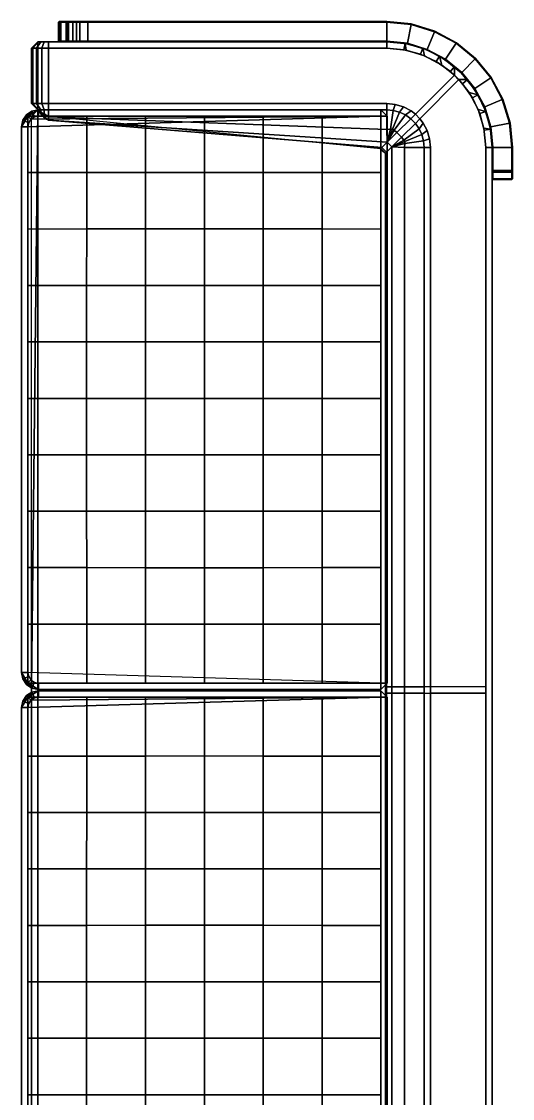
# Model space of a CAD drawing. Header units: inches. Extents: x 11 to 371, y 57 to 381.
# Drawn here: x 341.7 to 370.7, y 105 to 168.5 of the extents above; entities that cross this region are included whole.
import ezdxf

# ---------------------------------------------------------------- set-up
doc = ezdxf.new("R2010")
doc.units = ezdxf.units.IN
doc.header["$MEASUREMENT"] = 0
doc.layers.add('Seat-Cushion', color=96, linetype='Continuous')
doc.layers.add('Seat-Frame', color=254, linetype='Continuous')

# ---------------------------------------------------------------- blocks, each defined once
blk = doc.blocks.new('SLMS-FD03-3D-3')
at = {"layer": 'Seat-Cushion'}
for points, invisible_edges in [([(-9.065, 37.491, 4.414), (-9.065, -37.491, 4.414), (-9.989, -37.061, 4.414), (-9.989, 37.061, 4.414)], 5), ([(-8.081, 37.755, 4.414), (-8.081, -37.755, 4.414), (-9.065, -37.491, 4.414), (-9.065, 37.491, 4.414)], 5), ([(-7.066, 37.844, 4.414), (-7.066, -37.844, 4.414), (-8.081, -37.755, 4.414), (-8.081, 37.755, 4.414)], 5), ([(13.532, 37.844, 4.414), (13.532, -37.844, 4.414), (-7.066, -37.844, 4.414), (-7.066, 37.844, 4.414)], 4), ([(-9.989, 37.061, 4.414), (-9.989, -37.061, 4.414), (-10.823, -36.476, 4.414), (-10.823, 36.476, 4.414)], 5), ([(-10.823, 36.476, 4.414), (-10.823, -36.476, 4.414), (-11.544, -35.756, 4.414), (-11.544, 35.756, 4.414)], 5), ([(-11.544, 35.756, 4.414), (-11.544, -35.756, 4.414), (-12.128, -34.921, 4.414), (-12.128, 34.921, 4.414)], 5), ([(-12.128, 34.921, 4.414), (-12.128, -34.921, 4.414), (-12.559, -33.998, 4.414), (-12.559, 33.998, 4.414)], 5), ([(-12.559, 33.998, 4.414), (-12.559, -33.998, 4.414), (-12.822, -33.013, 4.414), (-12.822, 33.013, 4.414)], 5), ([(-12.911, 0.187, 27.511), (-9.648, 0.187, 27.511), (-9.648, 31.999, 27.511), (-12.911, 31.998, 27.511)], 4), ([(-12.911, -31.998, 27.511), (-9.648, -31.999, 27.511), (-9.648, -0.188, 27.511), (-12.911, -0.188, 27.511)], 5), ([(-12.911, -31.998, 27.511), (-12.799, -33.139, 27.511), (-9.598, -32.503, 27.511), (-9.648, -31.999, 27.511)], 10), ([(-12.799, -33.139, 27.511), (-12.466, -34.235, 27.511), (-9.45, -32.988, 27.511), (-9.598, -32.503, 27.511)], 10), ([(-12.466, -34.235, 27.511), (-11.926, -35.246, 27.511), (-9.212, -33.434, 27.511), (-9.45, -32.988, 27.511)], 10), ([(-11.926, -35.246, 27.511), (-11.332, -35.999, 27.511), (-9.024, -33.694, 27.511), (-9.212, -33.434, 27.511)], 8), ([(-11.067, -36.264, 27.511), (-10.313, -36.859, 27.511), (-8.502, -34.149, 27.511), (-8.759, -33.959, 27.511)], 2), ([(-10.313, -36.859, 27.511), (-9.303, -37.399, 27.511), (-8.056, -34.39, 27.511), (-8.502, -34.149, 27.511)], 10), ([(-9.303, -37.399, 27.511), (-8.206, -37.731, 27.511), (-7.573, -34.54, 27.511), (-8.056, -34.39, 27.511)], 10), ([(-8.206, -37.731, 27.511), (-7.066, -37.844, 27.511), (-7.069, -34.594, 27.511), (-7.573, -34.54, 27.511)], 10), ([(12.907, -37.844, 27.511), (12.907, -34.594, 27.511), (-7.069, -34.594, 27.511), (-7.066, -37.844, 27.511)], 4), ([(1.345, -38.219, 4.789), (13.532, -38.219, 4.789), (12.907, -38.219, 27.136), (1.345, -38.219, 27.136)], 2), ([(13.349, -38.219, 26.953), (13.146, -38.219, 27.089), (12.907, -38.219, 27.136), (13.532, -38.219, 4.789)], 12), ([(13.532, -38.219, 4.789), (13.532, -38.219, 26.511), (13.484, -38.219, 26.751), (13.349, -38.219, 26.953)], 8)]:
    blk.add_3dface(points, dxfattribs=dict(at, invisible_edges=invisible_edges))
for points in [[(-7.097, 0.412, 15.155), (-7.097, 33.844, 15.155), (-7.097, 33.844, 9.405), (-7.097, 0.412, 9.405)], [(14.115, 1.037, 9.03), (-6.722, 0.412, 9.03), (-6.722, 33.844, 9.03), (14.115, 33.219, 9.03)], [(13.907, 33.844, 4.789), (13.907, -33.844, 4.789), (13.532, -33.844, 4.414), (13.532, 33.844, 4.414)], [(13.907, 0.188, 9.03), (13.907, 0.188, 4.789), (13.907, 33.844, 4.789), (13.907, 33.844, 9.03)], [(-13.286, 22.788, 4.789), (-13.286, 22.413, 4.789), (-13.286, 22.413, 27.136), (-13.286, 22.788, 27.136)], [(-13.286, 22.413, 27.136), (-13.286, 22.413, 4.789), (-13.286, -22.788, 4.789), (-13.286, -22.788, 27.136)], [(-6.722, 0.412, 9.03), (14.115, 1.037, 9.03), (14.068, 0.798, 9.03), (13.932, 0.595, 9.03)], [(-7.097, 0.412, 9.405), (-6.722, 0.037, 9.405), (-6.722, 0.037, 15.155), (-7.097, 0.412, 15.155)], [(-6.722, 0.037, 15.155), (-7.097, 0.412, 15.155), (-7.097, 0.412, 9.405), (-6.722, 0.037, 9.405)], [(13.932, 0.595, 9.03), (13.729, 0.46, 9.03), (13.49, 0.412, 9.03), (-6.722, 0.412, 9.03)], [(13.907, -0.187, 4.789), (13.907, 0.188, 4.789), (13.907, 0.188, 9.03), (13.907, -0.187, 9.03)], [(-7.097, -0.412, 15.155), (-6.722, -0.037, 15.155), (-6.722, -0.037, 9.405), (-7.097, -0.412, 9.405)], [(-7.097, -0.412, 15.155), (-7.097, -0.412, 9.405), (-7.097, -33.844, 9.405), (-7.097, -33.844, 15.155)], [(14.115, -33.219, 9.03), (-6.722, -33.844, 9.03), (-6.722, -0.412, 9.03), (14.115, -1.037, 9.03)], [(13.532, -34.219, 4.789), (13.907, -0.187, 4.789), (13.907, -0.187, 9.03), (13.532, -34.219, 9.03)], [(-13.286, -22.788, 4.789), (-13.286, -23.163, 4.789), (-13.286, -23.163, 27.136), (-13.286, -22.788, 27.136)], [(-6.722, -33.844, 9.03), (14.115, -33.219, 9.03), (14.068, -33.458, 9.03), (13.932, -33.661, 9.03)], [(-8.759, -33.959, 27.511), (-9.024, -33.694, 27.511), (-11.332, -35.999, 27.511), (-11.067, -36.264, 27.511)], [(-6.722, -34.219, 15.155), (-7.097, -33.844, 15.155), (-7.097, -33.844, 9.405), (-6.722, -34.219, 9.405)], [(13.932, -33.661, 9.03), (13.729, -33.796, 9.03), (13.49, -33.844, 9.03), (-6.722, -33.844, 9.03)], [(13.532, -33.844, 4.414), (13.907, -33.844, 4.789), (13.532, -34.219, 4.789)], [(13.532, -34.219, 4.789), (13.907, -33.844, 4.789), (13.907, -33.844, 9.03), (13.532, -34.219, 9.03)], [(13.532, -33.844, 4.414), (13.532, -34.219, 4.789), (13.532, -34.594, 4.414), (13.532, -33.844, 4.414)], [(13.532, -34.219, 4.789), (13.907, -34.594, 4.789), (13.532, -34.594, 4.414)], [(13.907, -34.594, 4.789), (13.907, -37.844, 4.789), (13.532, -37.844, 4.414), (13.532, -34.594, 4.414)], [(13.532, -37.844, 4.414), (13.907, -37.844, 4.789), (13.532, -38.219, 4.789)], [(0.97, -38.219, 4.789), (1.345, -38.219, 4.789), (1.345, -38.219, 27.136), (0.97, -38.219, 27.136)]]:
    blk.add_3dface(points, dxfattribs=at)
at = {"layer": 'Seat-Frame'}
for points in [[(-14.45, -30.142, 26.023), (-14.45, -30.102, 25.983), (-14.49, -30.142, 25.983)], [(-14.49, -30.142, 25.983), (-14.45, -30.102, 25.983), (-14.45, -30.102, 0.16), (-14.49, -30.142, 0.16)], [(-14.45, -30.142, 0.12), (-14.45, -30.102, 0.08), (-14.49, -30.142, 0.08)], [(-14.45, -30.102, 0), (-14.49, -30.142, 0), (-14.49, -30.142, 0.08), (-14.45, -30.102, 0.08)], [(-14.49, -30.142, 0.16), (-14.45, -30.102, 0.16), (-14.45, -30.142, 0.12), (-14.49, -30.142, 0.16)], [(-14.49, -30.544, 0.08), (-14.45, -30.544, 0.12), (-14.45, -30.142, 0.12), (-14.49, -30.142, 0.08)], [(-14.49, -30.544, 0.08), (-14.49, -30.142, 0.08), (-14.49, -30.142, 0), (-14.49, -30.544, 0)], [(-14.45, -30.142, 0.12), (-14.45, -30.544, 0.12), (-14.49, -30.544, 0.16), (-14.49, -30.142, 0.16)], [(-14.45, -30.102, 0.16), (-14.45, -30.102, 25.983), (-13.326, -30.102, 25.983), (-13.326, -30.102, 0.16)], [(-14.45, -30.102, 25.983), (-14.45, -30.142, 26.023), (-13.326, -30.142, 26.023), (-13.326, -30.102, 25.983)], [(-13.326, -30.142, 0.12), (-13.326, -30.102, 0.08), (-14.45, -30.102, 0.08), (-14.45, -30.142, 0.12)], [(-14.45, -30.102, 0.08), (-13.326, -30.102, 0.08), (-13.326, -30.102, 0), (-14.45, -30.102, 0)], [(-14.45, -30.102, 0.16), (-13.326, -30.102, 0.16), (-13.326, -30.142, 0.12), (-14.45, -30.142, 0.12)], [(-13.286, -30.142, 25.983), (-13.326, -30.102, 25.983), (-13.326, -30.142, 26.023)], [(-13.286, -30.142, 0.16), (-13.326, -30.102, 0.16), (-13.326, -30.102, 25.983), (-13.286, -30.142, 25.983)], [(-13.326, -30.142, 0.12), (-13.286, -30.142, 0.08), (-13.326, -30.102, 0.08), (-13.326, -30.142, 0.12)], [(-13.326, -30.102, 0.08), (-13.286, -30.142, 0.08), (-13.286, -30.142, 0), (-13.326, -30.102, 0)], [(-13.326, -30.102, 0.16), (-13.286, -30.142, 0.16), (-13.326, -30.142, 0.12)], [(-13.326, -30.544, 0.12), (-13.286, -30.544, 0.08), (-13.286, -30.142, 0.08), (-13.326, -30.142, 0.12)], [(-13.286, -30.142, 0.16), (-13.286, -30.544, 0.16), (-13.326, -30.544, 0.12), (-13.326, -30.142, 0.12)], [(-13.286, -30.544, 0), (-13.286, -30.142, 0), (-13.286, -30.142, 0.08), (-13.286, -30.544, 0.08)], [(-14.45, -30.584, 25.502), (-14.49, -30.544, 25.502), (-14.49, -30.544, 0.16), (-14.45, -30.584, 0.16)], [(-14.49, -30.544, 25.502), (-14.45, -30.584, 25.502), (-14.45, -30.634, 25.542), (-14.49, -30.634, 25.582)], [(-14.49, -30.544, 0.08), (-14.45, -30.584, 0.08), (-14.45, -30.544, 0.12), (-14.49, -30.544, 0.08)], [(-14.49, -30.544, 0), (-14.45, -30.584, 0), (-14.45, -30.584, 0.08), (-14.49, -30.544, 0.08)], [(-14.45, -30.544, 0.12), (-14.45, -30.584, 0.16), (-14.49, -30.544, 0.16)], [(-14.45, -30.544, 0.12), (-14.45, -30.584, 0.08), (-13.326, -30.584, 0.08), (-13.326, -30.544, 0.12)], [(-13.326, -30.584, 0.16), (-14.45, -30.584, 0.16), (-14.45, -30.544, 0.12), (-13.326, -30.544, 0.12)], [(-14.45, -30.584, 0.16), (-13.326, -30.584, 0.16), (-13.326, -30.584, 25.502), (-14.45, -30.584, 25.502)], [(-13.326, -30.634, 25.542), (-14.45, -30.634, 25.542), (-14.45, -30.584, 25.502), (-13.326, -30.584, 25.502)], [(-14.45, -30.584, 0.08), (-14.45, -30.584, 0), (-13.326, -30.584, 0), (-13.326, -30.584, 0.08)], [(-13.326, -30.584, 0.16), (-13.286, -30.544, 0.16), (-13.286, -30.544, 25.502), (-13.326, -30.584, 25.502)], [(-13.286, -30.634, 25.582), (-13.326, -30.634, 25.542), (-13.326, -30.584, 25.502), (-13.286, -30.544, 25.502)], [(-13.326, -30.544, 0.12), (-13.326, -30.584, 0.08), (-13.286, -30.544, 0.08), (-13.326, -30.544, 0.12)], [(-13.286, -30.544, 0.08), (-13.326, -30.584, 0.08), (-13.326, -30.584, 0), (-13.286, -30.544, 0)], [(-13.286, -30.544, 0.16), (-13.326, -30.584, 0.16), (-13.326, -30.544, 0.12)], [(11.86, -38.259, 0.12), (11.86, -38.219, 0.08), (11.82, -38.259, 0.08), (11.86, -38.259, 0.12)], [(11.82, -38.259, 0.08), (11.86, -38.219, 0.08), (11.86, -38.219), (11.82, -38.259)], [(11.82, -38.259, 0.16), (11.86, -38.219, 0.16), (11.86, -38.259, 0.12)], [(11.86, -38.259, 0.12), (11.82, -38.259, 0.08), (11.82, -39.383, 0.08), (11.86, -39.383, 0.12)], [(11.82, -39.383, 0.08), (11.82, -38.259, 0.08), (11.82, -38.259), (11.82, -39.383)], [(11.82, -39.383, 0.16), (11.82, -38.259, 0.16), (11.86, -38.259, 0.12), (11.86, -39.383, 0.12)], [(12.262, -38.259, 0.12), (12.262, -38.219, 0.08), (11.86, -38.219, 0.08), (11.86, -38.259, 0.12)], [(12.262, -38.219), (11.86, -38.219), (11.86, -38.219, 0.08), (12.262, -38.219, 0.08)], [(11.86, -38.219, 0.16), (12.262, -38.219, 0.16), (12.262, -38.259, 0.12), (11.86, -38.259, 0.12)], [(12.262, -38.259, 0.12), (12.302, -38.259, 0.08), (12.262, -38.219, 0.08), (12.262, -38.259, 0.12)], [(12.262, -38.219, 0.08), (12.302, -38.259, 0.08), (12.302, -38.259), (12.262, -38.219)], [(12.262, -38.219, 0.16), (12.302, -38.259, 0.16), (12.262, -38.259, 0.12)], [(12.262, -39.383, 0.12), (12.302, -39.383, 0.08), (12.302, -38.259, 0.08), (12.262, -38.259, 0.12)], [(12.302, -38.259, 0.16), (12.302, -39.383, 0.16), (12.262, -39.383, 0.12), (12.262, -38.259, 0.12)], [(12.302, -39.383, 0.08), (12.302, -39.383), (12.302, -38.259), (12.302, -38.259, 0.08)], [(11.86, -39.383, 0.12), (11.82, -39.383, 0.08), (11.86, -39.423, 0.08)], [(11.82, -39.383), (11.86, -39.423), (11.86, -39.423, 0.08), (11.82, -39.383, 0.08)], [(11.86, -39.423, 0.16), (11.82, -39.383, 0.16), (11.86, -39.383, 0.12), (11.86, -39.423, 0.16)], [(12.262, -39.423, 0.08), (12.262, -39.383, 0.12), (11.86, -39.383, 0.12), (11.86, -39.423, 0.08)], [(11.86, -39.383, 0.12), (12.262, -39.383, 0.12), (12.262, -39.423, 0.16), (11.86, -39.423, 0.16)], [(12.262, -39.423, 0.08), (11.86, -39.423, 0.08), (11.86, -39.423), (12.262, -39.423)], [(12.262, -39.423, 0.08), (12.302, -39.383, 0.08), (12.262, -39.383, 0.12), (12.262, -39.423, 0.08)], [(12.262, -39.423), (12.302, -39.383), (12.302, -39.383, 0.08), (12.262, -39.423, 0.08)], [(12.262, -39.383, 0.12), (12.302, -39.383, 0.16), (12.262, -39.423, 0.16)]]:
    blk.add_3dface(points, dxfattribs=at)
at = {"layer": 'Seat-Cushion'}
mesh = blk.add_polymesh((32, 2), dxfattribs=at)
for k, corner in enumerate([(13.532, -38.219, 4.789), (13.907, -37.844, 4.789), (13.532, -38.219, 26.511), (13.907, -37.844, 26.511), (13.484, -38.219, 26.751), (13.831, -37.844, 26.894), (13.349, -38.219, 26.953), (13.614, -37.844, 27.219), (13.146, -38.219, 27.089), (13.29, -37.844, 27.435), (12.907, -38.219, 27.136), (12.907, -37.844, 27.511), (-7.066, -38.219, 27.136), (-7.066, -37.844, 27.511), (-8.146, -38.124, 27.136), (-8.206, -37.731, 27.511), (-9.193, -37.844, 27.136), (-9.303, -37.399, 27.511), (-10.176, -37.385, 27.136), (-10.313, -36.859, 27.511), (-11.064, -36.763, 27.136), (-11.067, -36.264, 27.511), (-11.831, -35.997, 27.136), (-11.332, -35.999, 27.511), (-12.453, -35.109, 27.136), (-11.926, -35.246, 27.511), (-12.911, -34.126, 27.136), (-12.466, -34.235, 27.511), (-13.192, -33.079, 27.136), (-12.799, -33.139, 27.511), (-13.286, -31.998, 27.136), (-12.911, -31.998, 27.511), (-13.286, 31.998, 27.136), (-12.911, 31.998, 27.511), (-13.192, 33.078, 27.136), (-12.799, 33.139, 27.511), (-12.911, 34.126, 27.136), (-12.466, 34.235, 27.511), (-12.453, 35.109, 27.136), (-11.926, 35.246, 27.511), (-11.831, 35.997, 27.136), (-11.332, 35.999, 27.511), (-11.064, 36.763, 27.136), (-11.067, 36.264, 27.511), (-10.176, 37.385, 27.136), (-10.313, 36.859, 27.511), (-9.193, 37.844, 27.136), (-9.303, 37.399, 27.511), (-8.146, 38.124, 27.136), (-8.206, 37.731, 27.511), (-7.066, 38.219, 27.136), (-7.066, 37.844, 27.511), (12.907, 38.219, 27.136), (12.907, 37.844, 27.511), (13.146, 38.219, 27.089), (13.29, 37.844, 27.435), (13.349, 38.219, 26.953), (13.614, 37.844, 27.219), (13.484, 38.219, 26.751), (13.831, 37.844, 26.894), (13.532, 38.219, 26.511), (13.907, 37.844, 26.511), (13.532, 38.219, 4.789), (13.907, 37.844, 4.789)]):
    mesh.set_mesh_vertex(divmod(k, 2), corner)
mesh = blk.add_polymesh((22, 2), dxfattribs=at)
for k, corner in enumerate([(13.532, -37.844, 4.414), (13.532, -38.219, 4.789), (-7.066, -37.844, 4.414), (-7.066, -38.219, 4.789), (-8.081, -37.755, 4.414), (-8.146, -38.124, 4.789), (-9.065, -37.491, 4.414), (-9.193, -37.844, 4.789), (-9.989, -37.061, 4.414), (-10.176, -37.385, 4.789), (-10.823, -36.476, 4.414), (-11.064, -36.763, 4.789), (-11.544, -35.756, 4.414), (-11.831, -35.997, 4.789), (-12.128, -34.921, 4.414), (-12.453, -35.109, 4.789), (-12.559, -33.998, 4.414), (-12.911, -34.126, 4.789), (-12.822, -33.013, 4.414), (-13.192, -33.079, 4.789), (-12.911, -31.998, 4.414), (-13.286, -31.998, 4.789), (-12.911, 31.998, 4.414), (-13.286, 31.998, 4.789), (-12.822, 33.013, 4.414), (-13.192, 33.078, 4.789), (-12.559, 33.998, 4.414), (-12.911, 34.126, 4.789), (-12.128, 34.921, 4.414), (-12.453, 35.109, 4.789), (-11.544, 35.756, 4.414), (-11.831, 35.997, 4.789), (-10.823, 36.476, 4.414), (-11.064, 36.763, 4.789), (-9.989, 37.061, 4.414), (-10.176, 37.385, 4.789), (-9.065, 37.491, 4.414), (-9.193, 37.844, 4.789), (-8.081, 37.755, 4.414), (-8.146, 38.124, 4.789), (-7.066, 37.844, 4.414), (-7.066, 38.219, 4.789), (13.532, 37.844, 4.414), (13.532, 38.219, 4.789)]):
    mesh.set_mesh_vertex(divmod(k, 2), corner)
mesh = blk.add_polymesh((12, 2), dxfattribs=at)
for k, corner in enumerate([(0.97, 38.219, 27.136), (0.97, 38.219, 4.789), (-7.066, 38.219, 27.136), (-7.066, 38.219, 4.789), (-8.146, 38.124, 27.136), (-8.146, 38.124, 4.789), (-9.193, 37.844, 27.136), (-9.193, 37.844, 4.789), (-10.176, 37.385, 27.136), (-10.176, 37.385, 4.789), (-11.064, 36.763, 27.136), (-11.064, 36.763, 4.789), (-11.831, 35.997, 27.136), (-11.831, 35.997, 4.789), (-12.453, 35.109, 27.136), (-12.453, 35.109, 4.789), (-12.911, 34.126, 27.136), (-12.911, 34.126, 4.789), (-13.192, 33.078, 27.136), (-13.192, 33.078, 4.789), (-13.286, 31.998, 27.136), (-13.286, 31.998, 4.789), (-13.286, 22.788, 27.136), (-13.286, 22.788, 4.789)]):
    mesh.set_mesh_vertex(divmod(k, 2), corner)
mesh = blk.add_polymesh((32, 2), dxfattribs=at)
for k, corner in enumerate([(13.907, -34.594, 4.789), (13.532, -34.219, 4.789), (13.907, -34.594, 26.511), (13.532, -34.219, 26.511), (13.831, -34.594, 26.894), (13.484, -34.219, 26.751), (13.614, -34.594, 27.219), (13.349, -34.219, 26.953), (13.29, -34.594, 27.435), (13.146, -34.219, 27.089), (12.907, -34.594, 27.511), (12.907, -34.219, 27.136), (-7.069, -34.594, 27.511), (-7.066, -34.219, 27.136), (-7.573, -34.54, 27.511), (-7.449, -34.182, 27.136), (-8.056, -34.39, 27.511), (-7.821, -34.08, 27.136), (-8.502, -34.149, 27.511), (-8.169, -33.915, 27.136), (-8.759, -33.959, 27.511), (-8.484, -33.693, 27.136), (-9.024, -33.694, 27.511), (-8.756, -33.42, 27.136), (-9.212, -33.434, 27.511), (-8.976, -33.104, 27.136), (-9.45, -32.988, 27.511), (-9.139, -32.754, 27.136), (-9.598, -32.503, 27.511), (-9.239, -32.382, 27.136), (-9.648, -31.999, 27.511), (-9.273, -31.998, 27.136), (-9.648, 31.999, 27.511), (-9.273, 31.998, 27.136), (-9.598, 32.503, 27.511), (-9.239, 32.382, 27.136), (-9.45, 32.988, 27.511), (-9.139, 32.754, 27.136), (-9.212, 33.434, 27.511), (-8.976, 33.104, 27.136), (-9.024, 33.694, 27.511), (-8.756, 33.42, 27.136), (-8.759, 33.959, 27.511), (-8.484, 33.693, 27.136), (-8.502, 34.149, 27.511), (-8.169, 33.915, 27.136), (-8.056, 34.39, 27.511), (-7.821, 34.08, 27.136), (-7.573, 34.54, 27.511), (-7.449, 34.182, 27.136), (-7.069, 34.594, 27.511), (-7.066, 34.219, 27.136), (12.907, 34.594, 27.511), (12.907, 34.219, 27.136), (13.29, 34.594, 27.435), (13.146, 34.219, 27.089), (13.614, 34.594, 27.219), (13.349, 34.219, 26.953), (13.831, 34.594, 26.894), (13.484, 34.219, 26.751), (13.907, 34.594, 26.511), (13.532, 34.219, 26.511), (13.907, 34.594, 4.789), (13.532, 34.219, 4.789)]):
    mesh.set_mesh_vertex(divmod(k, 2), corner)
mesh = blk.add_polymesh((16, 2), dxfattribs=at)
for k, corner in enumerate([(-7.097, 33.844, 15.155), (-6.722, 33.844, 15.53), (-6.722, 34.219, 15.155), (-6.722, 33.844, 15.53), (13.49, 34.219, 15.155), (14.115, 33.844, 15.53), (13.873, 34.143, 15.155), (14.115, 33.844, 15.53), (14.197, 33.926, 15.155), (14.115, 33.844, 15.53), (14.414, 33.601, 15.155), (14.115, 33.844, 15.53), (14.49, 33.219, 15.155), (14.115, 33.844, 15.53), (14.49, 1.037, 15.155), (14.115, 0.412, 15.53), (14.414, 0.655, 15.155), (14.115, 0.412, 15.53), (14.197, 0.33, 15.155), (14.115, 0.412, 15.53), (13.873, 0.114, 15.155), (14.115, 0.412, 15.53), (13.49, 0.037, 15.155), (14.115, 0.412, 15.53), (-6.722, 0.037, 15.155), (-6.722, 0.412, 15.53), (-7.097, 0.412, 15.155), (-6.722, 0.412, 15.53), (-7.097, 33.844, 15.155), (-6.722, 33.844, 15.53), (-7.097, 33.844, 15.155), (-6.722, 33.844, 15.53)]):
    mesh.set_mesh_vertex(divmod(k, 2), corner)
mesh = blk.add_polymesh((16, 2), dxfattribs=at)
for k, corner in enumerate([(-6.722, 33.844, 9.03), (-6.722, 34.219, 9.405), (13.49, 33.844, 9.03), (13.49, 34.219, 9.405), (13.729, 33.796, 9.03), (13.873, 34.143, 9.405), (13.932, 33.661, 9.03), (14.197, 33.926, 9.405), (14.068, 33.458, 9.03), (14.414, 33.601, 9.405), (14.115, 33.219, 9.03), (14.49, 33.219, 9.405), (14.115, 1.037, 9.03), (14.49, 1.037, 9.405), (14.068, 0.798, 9.03), (14.414, 0.655, 9.405), (13.932, 0.595, 9.03), (14.197, 0.33, 9.405), (13.729, 0.46, 9.03), (13.873, 0.114, 9.405), (13.49, 0.412, 9.03), (13.49, 0.037, 9.405), (-6.722, 0.412, 9.03), (-6.722, 0.037, 9.405), (-6.722, 0.412, 9.03), (-7.097, 0.412, 9.405), (-6.722, 33.844, 9.03), (-7.097, 33.844, 9.405), (-6.722, 33.844, 9.03), (-6.722, 34.219, 9.405), (-6.722, 33.844, 9.03), (-6.722, 34.219, 9.405)]):
    mesh.set_mesh_vertex(divmod(k, 2), corner)
mesh = blk.add_polymesh((12, 2), dxfattribs=at)
for k, corner in enumerate([(-6.722, 0.037, 15.155), (-6.722, 0.037, 9.405), (13.49, 0.037, 15.155), (13.49, 0.037, 9.405), (13.873, 0.114, 15.155), (13.873, 0.114, 9.405), (14.197, 0.33, 15.155), (14.197, 0.33, 9.405), (14.414, 0.655, 15.155), (14.414, 0.655, 9.405), (14.49, 1.037, 15.155), (14.49, 1.037, 9.405), (14.49, 33.219, 15.155), (14.49, 33.219, 9.405), (14.414, 33.601, 15.155), (14.414, 33.601, 9.405), (14.197, 33.926, 15.155), (14.197, 33.926, 9.405), (13.873, 34.143, 15.155), (13.873, 34.143, 9.405), (13.49, 34.219, 15.155), (13.49, 34.219, 9.405), (-6.722, 34.219, 15.155), (-6.722, 34.219, 9.405)]):
    mesh.set_mesh_vertex(divmod(k, 2), corner)
mesh = blk.add_polymesh((7, 11), dxfattribs=at)
for k, corner in enumerate([(-6.722, 33.844, 15.53), (-6.722, 30.516, 15.53), (-6.722, 27.187, 15.53), (-6.722, 23.859, 15.53), (-6.722, 20.531, 15.53), (-6.722, 17.203, 15.53), (-6.722, 13.875, 15.53), (-6.722, 10.547, 15.53), (-6.722, 7.219, 15.53), (-6.722, 3.891, 15.53), (-6.722, 0.412, 15.53), (-3.249, 33.844, 15.53), (-3.25, 30.516, 15.594), (-3.251, 27.189, 15.668), (-3.253, 23.86, 15.738), (-3.254, 20.532, 15.789), (-3.255, 17.203, 15.807), (-3.254, 13.874, 15.789), (-3.253, 10.546, 15.738), (-3.251, 7.218, 15.668), (-3.25, 3.89, 15.594), (-3.249, 0.412, 15.53), (0.224, 33.844, 15.53), (0.223, 30.518, 15.677), (0.222, 27.191, 15.803), (0.221, 23.862, 15.899), (0.22, 20.533, 15.958), (0.219, 17.203, 15.974), (0.22, 13.873, 15.958), (0.221, 10.544, 15.899), (0.222, 7.215, 15.803), (0.223, 3.888, 15.677), (0.224, 0.412, 15.53), (3.697, 33.844, 15.53), (3.697, 30.519, 15.719), (3.697, 27.192, 15.863), (3.697, 23.863, 15.963), (3.697, 20.533, 16.019), (3.697, 17.203, 16.03), (3.697, 13.873, 16.019), (3.697, 10.543, 15.963), (3.697, 7.214, 15.863), (3.697, 3.887, 15.719), (3.697, 0.412, 15.53), (7.17, 33.844, 15.53), (7.17, 30.518, 15.677), (7.171, 27.191, 15.803), (7.173, 23.862, 15.899), (7.174, 20.533, 15.958), (7.174, 17.203, 15.974), (7.174, 13.873, 15.958), (7.173, 10.544, 15.899), (7.171, 7.215, 15.803), (7.17, 3.888, 15.677), (7.17, 0.412, 15.53), (10.642, 33.844, 15.53), (10.643, 30.516, 15.594), (10.644, 27.189, 15.668), (10.646, 23.86, 15.738), (10.648, 20.532, 15.789), (10.648, 17.203, 15.807), (10.648, 13.874, 15.789), (10.646, 10.546, 15.738), (10.644, 7.218, 15.668), (10.643, 3.89, 15.594), (10.642, 0.412, 15.53), (14.115, 33.844, 15.53), (14.115, 30.516, 15.53), (14.115, 27.187, 15.53), (14.115, 23.859, 15.53), (14.115, 20.531, 15.53), (14.115, 17.203, 15.53), (14.115, 13.875, 15.53), (14.115, 10.547, 15.53), (14.115, 7.219, 15.53), (14.115, 3.891, 15.53), (14.115, 0.412, 15.53)]):
    mesh.set_mesh_vertex(divmod(k, 11), corner)
mesh = blk.add_polymesh((6, 6), dxfattribs=at)
for k, corner in enumerate([(-9.273, 0.187, 27.136), (-8.121, 0.187, 24.448), (-7.368, 0.187, 21.626), (-7.052, 0.187, 18.731), (-6.994, 0.187, 15.807), (-6.994, 0.187, 13.807), (-9.273, 31.998, 27.136), (-8.121, 31.998, 24.448), (-7.369, 32.033, 21.629), (-7.052, 31.715, 18.731), (-6.994, 31.657, 15.807), (-6.994, 31.657, 13.807), (-9.239, 32.382, 27.136), (-8.134, 32.224, 24.445), (-7.368, 32.032, 21.622), (-7.052, 31.715, 18.731), (-6.994, 31.657, 15.807), (-6.994, 31.657, 13.807), (-9.139, 32.754, 27.136), (-8.134, 32.339, 24.445), (-7.369, 32.033, 21.629), (-7.052, 31.715, 18.731), (-6.994, 31.657, 15.807), (-6.994, 31.657, 13.807), (-8.976, 33.104, 27.136), (-8.082, 32.435, 24.445), (-7.369, 32.033, 21.629), (-7.052, 31.715, 18.731), (-6.994, 31.657, 15.807), (-6.994, 31.657, 13.807), (-8.756, 33.42, 27.136), (-7.94, 32.604, 24.445), (-7.369, 32.033, 21.629), (-7.052, 31.715, 18.731), (-6.994, 31.657, 15.807), (-6.994, 31.657, 13.807)]):
    mesh.set_mesh_vertex(divmod(k, 6), corner)
mesh = blk.add_polymesh((8, 2), dxfattribs=at)
for k, corner in enumerate([(-12.911, 0.187, 27.511), (-12.911, -0.188, 27.511), (-9.648, 0.187, 27.511), (-9.648, -0.188, 27.511), (-9.273, 0.187, 27.136), (-9.273, -0.188, 27.136), (-8.121, 0.187, 24.448), (-8.121, -0.188, 24.448), (-7.368, 0.187, 21.626), (-7.368, -0.188, 21.626), (-7.052, 0.187, 18.731), (-7.052, -0.188, 18.731), (-6.994, 0.187, 15.807), (-6.994, -0.188, 15.807), (-6.994, 0.187, 13.807), (-6.994, -0.188, 13.807)]):
    mesh.set_mesh_vertex(divmod(k, 2), corner)
mesh = blk.add_polymesh((6, 6), dxfattribs=at)
for k, corner in enumerate([(-8.756, -33.42, 27.136), (-7.94, -32.604, 24.445), (-7.368, -32.032, 21.622), (-7.052, -31.716, 18.731), (-6.994, -31.657, 15.807), (-6.994, -31.657, 13.807), (-8.976, -33.104, 27.136), (-8.082, -32.435, 24.445), (-7.369, -32.033, 21.629), (-7.052, -31.716, 18.731), (-6.994, -31.657, 15.807), (-6.994, -31.657, 13.807), (-9.139, -32.754, 27.136), (-8.134, -32.339, 24.445), (-7.369, -32.033, 21.629), (-7.052, -31.716, 18.731), (-6.994, -31.657, 15.807), (-6.994, -31.657, 13.807), (-9.239, -32.382, 27.136), (-8.134, -32.224, 24.445), (-7.369, -32.033, 21.629), (-7.052, -31.716, 18.731), (-6.994, -31.657, 15.807), (-6.994, -31.657, 13.807), (-9.273, -31.998, 27.136), (-8.121, -31.998, 24.448), (-7.368, -32.032, 21.622), (-7.052, -31.716, 18.731), (-6.994, -31.657, 15.807), (-6.994, -31.657, 13.807), (-9.273, -0.188, 27.136), (-8.121, -0.188, 24.448), (-7.368, -0.188, 21.626), (-7.052, -0.188, 18.731), (-6.994, -0.188, 15.807), (-6.994, -0.188, 13.807)]):
    mesh.set_mesh_vertex(divmod(k, 6), corner)
mesh = blk.add_polymesh((16, 2), dxfattribs=at)
for k, corner in enumerate([(-7.097, -0.412, 15.155), (-6.722, -0.412, 15.53), (-6.722, -0.037, 15.155), (-6.722, -0.412, 15.53), (13.49, -0.037, 15.155), (14.115, -0.412, 15.53), (13.873, -0.114, 15.155), (14.115, -0.412, 15.53), (14.197, -0.33, 15.155), (14.115, -0.412, 15.53), (14.414, -0.655, 15.155), (14.115, -0.412, 15.53), (14.49, -1.037, 15.155), (14.115, -0.412, 15.53), (14.49, -33.219, 15.155), (14.115, -33.844, 15.53), (14.414, -33.601, 15.155), (14.115, -33.844, 15.53), (14.197, -33.926, 15.155), (14.115, -33.844, 15.53), (13.873, -34.143, 15.155), (14.115, -33.844, 15.53), (13.49, -34.219, 15.155), (14.115, -33.844, 15.53), (-6.722, -34.219, 15.155), (-6.722, -33.844, 15.53), (-7.097, -33.844, 15.155), (-6.722, -33.844, 15.53), (-7.097, -0.412, 15.155), (-6.722, -0.412, 15.53), (-7.097, -0.412, 15.155), (-6.722, -0.412, 15.53)]):
    mesh.set_mesh_vertex(divmod(k, 2), corner)
mesh = blk.add_polymesh((16, 2), dxfattribs=at)
for k, corner in enumerate([(-6.722, -0.412, 9.03), (-6.722, -0.037, 9.405), (13.49, -0.412, 9.03), (13.49, -0.037, 9.405), (13.729, -0.46, 9.03), (13.873, -0.114, 9.405), (13.932, -0.596, 9.03), (14.197, -0.33, 9.405), (14.068, -0.798, 9.03), (14.414, -0.655, 9.405), (14.115, -1.037, 9.03), (14.49, -1.037, 9.405), (14.115, -33.219, 9.03), (14.49, -33.219, 9.405), (14.068, -33.458, 9.03), (14.414, -33.601, 9.405), (13.932, -33.661, 9.03), (14.197, -33.926, 9.405), (13.729, -33.796, 9.03), (13.873, -34.143, 9.405), (13.49, -33.844, 9.03), (13.49, -34.219, 9.405), (-6.722, -33.844, 9.03), (-6.722, -34.219, 9.405), (-6.722, -33.844, 9.03), (-7.097, -33.844, 9.405), (-6.722, -0.412, 9.03), (-7.097, -0.412, 9.405), (-6.722, -0.412, 9.03), (-6.722, -0.037, 9.405), (-6.722, -0.412, 9.03), (-6.722, -0.037, 9.405)]):
    mesh.set_mesh_vertex(divmod(k, 2), corner)
mesh = blk.add_polymesh((12, 2), dxfattribs=at)
for k, corner in enumerate([(-6.722, -34.219, 15.155), (-6.722, -34.219, 9.405), (13.49, -34.219, 15.155), (13.49, -34.219, 9.405), (13.873, -34.143, 15.155), (13.873, -34.143, 9.405), (14.197, -33.926, 15.155), (14.197, -33.926, 9.405), (14.414, -33.601, 15.155), (14.414, -33.601, 9.405), (14.49, -33.219, 15.155), (14.49, -33.219, 9.405), (14.49, -1.037, 15.155), (14.49, -1.037, 9.405), (14.414, -0.655, 15.155), (14.414, -0.655, 9.405), (14.197, -0.33, 15.155), (14.197, -0.33, 9.405), (13.873, -0.114, 15.155), (13.873, -0.114, 9.405), (13.49, -0.037, 15.155), (13.49, -0.037, 9.405), (-6.722, -0.037, 15.155), (-6.722, -0.037, 9.405)]):
    mesh.set_mesh_vertex(divmod(k, 2), corner)
mesh = blk.add_polymesh((7, 11), dxfattribs=at)
for k, corner in enumerate([(-6.722, -0.412, 15.53), (-6.722, -3.891, 15.53), (-6.722, -7.219, 15.53), (-6.722, -10.547, 15.53), (-6.722, -13.875, 15.53), (-6.722, -17.203, 15.53), (-6.722, -20.531, 15.53), (-6.722, -23.859, 15.53), (-6.722, -27.188, 15.53), (-6.722, -30.516, 15.53), (-6.722, -33.844, 15.53), (-3.249, -0.412, 15.53), (-3.25, -3.89, 15.594), (-3.251, -7.218, 15.668), (-3.253, -10.546, 15.738), (-3.254, -13.874, 15.789), (-3.255, -17.203, 15.807), (-3.254, -20.532, 15.789), (-3.253, -23.86, 15.738), (-3.251, -27.189, 15.668), (-3.25, -30.517, 15.594), (-3.249, -33.844, 15.53), (0.224, -0.412, 15.53), (0.223, -3.888, 15.677), (0.222, -7.216, 15.803), (0.221, -10.544, 15.899), (0.22, -13.873, 15.958), (0.219, -17.203, 15.974), (0.22, -20.533, 15.958), (0.221, -23.862, 15.899), (0.222, -27.191, 15.803), (0.223, -30.518, 15.677), (0.224, -33.844, 15.53), (3.697, -0.412, 15.53), (3.697, -3.887, 15.719), (3.697, -7.214, 15.863), (3.697, -10.543, 15.963), (3.697, -13.873, 16.019), (3.697, -17.203, 16.03), (3.697, -20.533, 16.019), (3.697, -23.863, 15.963), (3.697, -27.192, 15.863), (3.697, -30.519, 15.719), (3.697, -33.844, 15.53), (7.17, -0.412, 15.53), (7.17, -3.888, 15.677), (7.171, -7.216, 15.803), (7.173, -10.544, 15.899), (7.174, -13.873, 15.958), (7.174, -17.203, 15.974), (7.174, -20.533, 15.958), (7.173, -23.862, 15.899), (7.171, -27.191, 15.803), (7.17, -30.518, 15.677), (7.17, -33.844, 15.53), (10.642, -0.412, 15.53), (10.643, -3.89, 15.594), (10.644, -7.218, 15.668), (10.646, -10.546, 15.738), (10.648, -13.874, 15.789), (10.648, -17.203, 15.807), (10.648, -20.532, 15.789), (10.646, -23.86, 15.738), (10.644, -27.189, 15.668), (10.643, -30.517, 15.594), (10.642, -33.844, 15.53), (14.115, -0.412, 15.53), (14.115, -3.891, 15.53), (14.115, -7.219, 15.53), (14.115, -10.547, 15.53), (14.115, -13.875, 15.53), (14.115, -17.203, 15.53), (14.115, -20.531, 15.53), (14.115, -23.859, 15.53), (14.115, -27.188, 15.53), (14.115, -30.516, 15.53), (14.115, -33.844, 15.53)]):
    mesh.set_mesh_vertex(divmod(k, 11), corner)
mesh = blk.add_polymesh((2, 12), dxfattribs=at)
for k, corner in enumerate([(0.97, -38.219, 27.136), (-7.066, -38.219, 27.136), (-8.146, -38.124, 27.136), (-9.193, -37.844, 27.136), (-10.176, -37.385, 27.136), (-11.064, -36.763, 27.136), (-11.831, -35.997, 27.136), (-12.453, -35.109, 27.136), (-12.911, -34.126, 27.136), (-13.192, -33.079, 27.136), (-13.286, -31.998, 27.136), (-13.286, -23.163, 27.136), (0.97, -38.219, 4.789), (-7.066, -38.219, 4.789), (-8.146, -38.124, 4.789), (-9.193, -37.844, 4.789), (-10.176, -37.385, 4.789), (-11.064, -36.763, 4.789), (-11.831, -35.997, 4.789), (-12.453, -35.109, 4.789), (-12.911, -34.126, 4.789), (-13.192, -33.079, 4.789), (-13.286, -31.998, 4.789), (-13.286, -23.163, 4.789)]):
    mesh.set_mesh_vertex(divmod(k, 12), corner)
mesh = blk.add_polymesh((6, 2), dxfattribs=at)
for k, corner in enumerate([(-6.682, -31.891, 13.809), (-6.994, -31.657, 13.807), (-6.722, -31.931, 15.807), (-6.994, -31.657, 15.807), (-6.78, -31.989, 18.735), (-7.052, -31.716, 18.735), (-7.097, -32.306, 21.629), (-7.369, -32.033, 21.629), (-7.668, -32.877, 24.445), (-7.94, -32.604, 24.445), (-8.484, -33.693, 27.136), (-8.756, -33.42, 27.136)]):
    mesh.set_mesh_vertex(divmod(k, 2), corner)
mesh = blk.add_polymesh((10, 5), dxfattribs=at)
for k, corner in enumerate([(13.532, -34.219, 26.511), (13.533, -34.216, 23.672), (13.535, -34.214, 20.833), (13.536, -34.212, 17.994), (13.532, -34.219, 15.145), (13.484, -34.219, 26.751), (13.468, -34.146, 23.888), (13.432, -34.101, 21.002), (13.396, -34.089, 18.114), (13.38, -34.118, 15.248), (13.349, -34.219, 26.953), (13.329, -34.009, 24.072), (13.285, -33.907, 21.155), (13.242, -33.913, 18.234), (13.222, -34.027, 15.342), (13.146, -34.219, 27.089), (13.133, -33.872, 24.199), (13.105, -33.713, 21.274), (13.077, -33.736, 18.343), (13.065, -33.935, 15.436), (12.907, -34.219, 27.136), (12.907, -33.801, 24.253), (12.907, -33.599, 21.347), (12.907, -33.613, 18.434), (12.907, -33.844, 15.53), (-7.066, -34.219, 27.136), (-7.066, -33.066, 24.448), (-7.097, -32.306, 21.629), (-6.78, -31.989, 18.732), (-6.722, -31.931, 15.807), (-7.449, -34.182, 27.136), (-7.292, -33.077, 24.445), (-7.097, -32.306, 21.629), (-6.78, -31.989, 18.732), (-6.722, -31.931, 15.807), (-7.821, -34.08, 27.136), (-7.406, -33.076, 24.445), (-7.097, -32.306, 21.629), (-6.78, -31.989, 18.732), (-6.722, -31.931, 15.807), (-8.169, -33.915, 27.136), (-7.5, -33.022, 24.445), (-7.097, -32.306, 21.629), (-6.78, -31.989, 18.732), (-6.722, -31.931, 15.807), (-8.484, -33.693, 27.136), (-7.668, -32.877, 24.445), (-7.097, -32.306, 21.629), (-6.78, -31.989, 18.732), (-6.722, -31.931, 15.807)]):
    mesh.set_mesh_vertex(divmod(k, 5), corner)
mesh = blk.add_polymesh((6, 2), dxfattribs=at)
for k, corner in enumerate([(12.907, -34.594, 27.511), (12.907, -37.844, 27.511), (13.29, -34.594, 27.435), (13.29, -37.844, 27.435), (13.614, -34.594, 27.219), (13.614, -37.844, 27.219), (13.831, -34.594, 26.894), (13.831, -37.844, 26.894), (13.907, -34.594, 26.511), (13.907, -37.844, 26.511), (13.907, -34.594, 4.789), (13.907, -37.844, 4.789)]):
    mesh.set_mesh_vertex(divmod(k, 2), corner)
at = {"layer": 'Seat-Frame'}
mesh = blk.add_polymesh((16, 2), dxfattribs=at)
for k, corner in enumerate([(12.262, -39.423, 0.16), (12.302, -39.383, 0.16), (12.262, -39.423, 24.298), (12.302, -39.383, 24.298), (12.133, -39.423, 24.943), (12.17, -39.383, 24.958), (11.768, -39.423, 25.489), (11.796, -39.383, 25.518), (11.221, -39.423, 25.855), (11.237, -39.383, 25.892), (10.576, -39.423, 25.983), (10.576, -39.383, 26.023), (-7.066, -39.423, 25.983), (-7.066, -39.383, 26.023), (-8.514, -39.28, 25.983), (-8.506, -39.241, 26.023), (-9.907, -38.858, 25.983), (-9.892, -38.821, 26.023), (-11.191, -38.172, 25.983), (-11.168, -38.138, 26.023), (-12.316, -37.248, 25.983), (-12.287, -37.22, 26.023), (-13.239, -36.123, 25.983), (-13.206, -36.101, 26.023), (-13.925, -34.84, 25.983), (-13.888, -34.824, 26.023), (-14.348, -33.447, 25.983), (-14.308, -33.439, 26.023), (-14.49, -31.998, 25.983), (-14.45, -31.998, 26.023), (-14.49, -30.142, 25.983), (-14.45, -30.142, 26.023)]):
    mesh.set_mesh_vertex(divmod(k, 2), corner)
mesh = blk.add_polymesh((18, 2), dxfattribs=at)
for k, corner in enumerate([(11.86, -39.423, 0.16), (12.262, -39.423, 0.16), (11.86, -39.423, 24.298), (12.262, -39.423, 24.298), (11.762, -39.423, 24.789), (12.133, -39.423, 24.943), (11.484, -39.423, 25.205), (11.768, -39.423, 25.489), (11.068, -39.423, 25.484), (11.221, -39.423, 25.855), (10.576, -39.423, 25.582), (10.576, -39.423, 25.983), (-7.066, -39.423, 25.582), (-7.066, -39.423, 25.983), (-8.514, -39.28, 25.582), (-8.514, -39.28, 25.983), (-9.907, -38.858, 25.582), (-9.907, -38.858, 25.983), (-11.191, -38.172, 25.582), (-11.191, -38.172, 25.983), (-12.316, -37.248, 25.582), (-12.316, -37.248, 25.983), (-13.239, -36.123, 25.582), (-13.239, -36.123, 25.983), (-13.925, -34.84, 25.582), (-13.925, -34.84, 25.983), (-14.348, -33.447, 25.582), (-14.348, -33.447, 25.983), (-14.49, -31.998, 25.582), (-14.49, -31.998, 25.983), (-14.49, -30.634, 25.582), (-14.49, -30.142, 25.983), (-14.49, -30.544, 25.502), (-14.49, -30.142, 25.983), (-14.49, -30.544, 0.16), (-14.49, -30.142, 0.16)]):
    mesh.set_mesh_vertex(divmod(k, 2), corner)
mesh = blk.add_polymesh((16, 2), dxfattribs=at)
for k, corner in enumerate([(12.302, -39.383, 0.16), (12.302, -38.259, 0.16), (12.302, -39.383, 24.298), (12.302, -38.259, 24.298), (12.17, -39.383, 24.958), (12.17, -38.259, 24.958), (11.796, -39.383, 25.518), (11.796, -38.259, 25.518), (11.236, -39.383, 25.892), (11.236, -38.259, 25.892), (10.576, -39.383, 26.023), (10.576, -38.259, 26.023), (-7.066, -39.383, 26.023), (-7.066, -38.259, 26.023), (-8.506, -39.241, 26.023), (-8.287, -38.139, 26.023), (-9.892, -38.821, 26.023), (-9.462, -37.782, 26.023), (-11.168, -38.138, 26.023), (-10.544, -37.204, 26.023), (-12.287, -37.22, 26.023), (-11.493, -36.425, 26.023), (-13.206, -36.101, 26.023), (-12.271, -35.477, 26.023), (-13.888, -34.824, 26.023), (-12.85, -34.394, 26.023), (-14.308, -33.439, 26.023), (-13.206, -33.22, 26.023), (-14.45, -31.998, 26.023), (-13.326, -31.998, 26.023), (-14.45, -30.142, 26.023), (-13.326, -30.142, 26.023)]):
    mesh.set_mesh_vertex(divmod(k, 2), corner)
mesh = blk.add_polymesh((16, 2), dxfattribs=at)
for k, corner in enumerate([(12.302, -38.259, 0.16), (12.262, -38.219, 0.16), (12.302, -38.259, 24.298), (12.262, -38.219, 24.298), (12.17, -38.259, 24.958), (12.133, -38.219, 24.943), (11.796, -38.259, 25.518), (11.768, -38.219, 25.489), (11.237, -38.259, 25.892), (11.221, -38.219, 25.855), (10.576, -38.259, 26.023), (10.576, -38.219, 25.983), (-7.066, -38.259, 26.023), (-7.066, -38.219, 25.983), (-8.287, -38.139, 26.023), (-8.279, -38.099, 25.983), (-9.462, -37.782, 26.023), (-9.446, -37.745, 25.983), (-10.544, -37.204, 26.023), (-10.522, -37.171, 25.983), (-11.493, -36.425, 26.023), (-11.464, -36.397, 25.983), (-12.271, -35.477, 26.023), (-12.238, -35.454, 25.983), (-12.85, -34.394, 26.023), (-12.813, -34.379, 25.983), (-13.206, -33.22, 26.023), (-13.167, -33.212, 25.983), (-13.326, -31.998, 26.023), (-13.286, -31.998, 25.983), (-13.326, -30.142, 26.023), (-13.286, -30.142, 25.983)]):
    mesh.set_mesh_vertex(divmod(k, 2), corner)
mesh = blk.add_polymesh((18, 2), dxfattribs=at)
for k, corner in enumerate([(12.262, -38.219, 0.16), (11.86, -38.219, 0.16), (12.262, -38.219, 24.298), (11.86, -38.219, 24.298), (12.133, -38.219, 24.943), (11.762, -38.219, 24.789), (11.768, -38.219, 25.489), (11.484, -38.219, 25.205), (11.221, -38.219, 25.855), (11.068, -38.219, 25.484), (10.576, -38.219, 25.983), (10.576, -38.219, 25.582), (-7.066, -38.219, 25.983), (-7.066, -38.219, 25.582), (-8.279, -38.099, 25.983), (-8.279, -38.099, 25.582), (-9.446, -37.745, 25.983), (-9.446, -37.745, 25.582), (-10.522, -37.17, 25.983), (-10.522, -37.17, 25.582), (-11.464, -36.397, 25.983), (-11.464, -36.397, 25.582), (-12.238, -35.454, 25.983), (-12.238, -35.454, 25.582), (-12.813, -34.379, 25.983), (-12.813, -34.379, 25.582), (-13.167, -33.212, 25.983), (-13.167, -33.212, 25.582), (-13.286, -31.998, 25.983), (-13.286, -31.998, 25.582), (-13.286, -30.142, 25.983), (-13.286, -30.634, 25.582), (-13.286, -30.142, 25.983), (-13.286, -30.544, 25.502), (-13.286, -30.142, 0.16), (-13.286, -30.544, 0.16)]):
    mesh.set_mesh_vertex(divmod(k, 2), corner)
mesh = blk.add_polymesh((16, 2), dxfattribs=at)
for k, corner in enumerate([(11.82, -39.383, 0.16), (11.86, -39.423, 0.16), (11.82, -39.383, 24.298), (11.86, -39.423, 24.298), (11.725, -39.383, 24.774), (11.762, -39.423, 24.789), (11.456, -39.383, 25.177), (11.484, -39.423, 25.205), (11.052, -39.383, 25.447), (11.068, -39.423, 25.484), (10.576, -39.383, 25.542), (10.576, -39.423, 25.582), (-7.066, -39.383, 25.542), (-7.066, -39.423, 25.582), (-8.506, -39.241, 25.542), (-8.514, -39.28, 25.582), (-9.892, -38.821, 25.542), (-9.907, -38.858, 25.582), (-11.168, -38.138, 25.542), (-11.191, -38.172, 25.582), (-12.287, -37.22, 25.542), (-12.316, -37.248, 25.582), (-13.206, -36.101, 25.542), (-13.239, -36.123, 25.582), (-13.888, -34.824, 25.542), (-13.925, -34.84, 25.582), (-14.308, -33.439, 25.542), (-14.348, -33.447, 25.582), (-14.45, -31.998, 25.542), (-14.49, -31.998, 25.582), (-14.45, -30.634, 25.542), (-14.49, -30.634, 25.582)]):
    mesh.set_mesh_vertex(divmod(k, 2), corner)
mesh = blk.add_polymesh((16, 2), dxfattribs=at)
for k, corner in enumerate([(11.82, -38.259, 0.16), (11.82, -39.383, 0.16), (11.82, -38.259, 24.298), (11.82, -39.383, 24.298), (11.725, -38.259, 24.774), (11.725, -39.383, 24.774), (11.456, -38.259, 25.177), (11.456, -39.383, 25.177), (11.052, -38.259, 25.447), (11.052, -39.383, 25.447), (10.576, -38.259, 25.542), (10.576, -39.383, 25.542), (-7.066, -38.259, 25.542), (-7.066, -39.383, 25.542), (-8.287, -38.139, 25.542), (-8.506, -39.241, 25.542), (-9.462, -37.782, 25.542), (-9.892, -38.821, 25.542), (-10.544, -37.204, 25.542), (-11.168, -38.138, 25.542), (-11.493, -36.425, 25.542), (-12.287, -37.22, 25.542), (-12.271, -35.477, 25.542), (-13.206, -36.101, 25.542), (-12.85, -34.394, 25.542), (-13.888, -34.824, 25.542), (-13.206, -33.22, 25.542), (-14.308, -33.439, 25.542), (-13.326, -31.998, 25.542), (-14.45, -31.998, 25.542), (-13.326, -30.634, 25.542), (-14.45, -30.634, 25.542)]):
    mesh.set_mesh_vertex(divmod(k, 2), corner)
mesh = blk.add_polymesh((16, 2), dxfattribs=at)
for k, corner in enumerate([(11.86, -38.219, 0.16), (11.82, -38.259, 0.16), (11.86, -38.219, 24.298), (11.82, -38.259, 24.298), (11.762, -38.219, 24.789), (11.725, -38.259, 24.774), (11.484, -38.219, 25.205), (11.456, -38.259, 25.177), (11.068, -38.219, 25.484), (11.052, -38.259, 25.447), (10.576, -38.219, 25.582), (10.576, -38.259, 25.542), (-7.066, -38.219, 25.582), (-7.066, -38.259, 25.542), (-8.279, -38.099, 25.582), (-8.287, -38.139, 25.542), (-9.446, -37.745, 25.582), (-9.462, -37.782, 25.542), (-10.522, -37.171, 25.582), (-10.544, -37.204, 25.542), (-11.464, -36.397, 25.582), (-11.493, -36.425, 25.542), (-12.238, -35.454, 25.582), (-12.271, -35.477, 25.542), (-12.813, -34.379, 25.582), (-12.85, -34.394, 25.542), (-13.167, -33.212, 25.582), (-13.206, -33.22, 25.542), (-13.286, -31.998, 25.582), (-13.326, -31.998, 25.542), (-13.286, -30.634, 25.582), (-13.326, -30.634, 25.542)]):
    mesh.set_mesh_vertex(divmod(k, 2), corner)

msp = doc.modelspace()

# ---------------------------------------------------------------- block references
at = {"rotation": 180}
msp.add_blockref('SLMS-FD03-3D-3', (356.164, 129.107, -0.16), dxfattribs=at)

doc.saveas('drawing.dxf')
